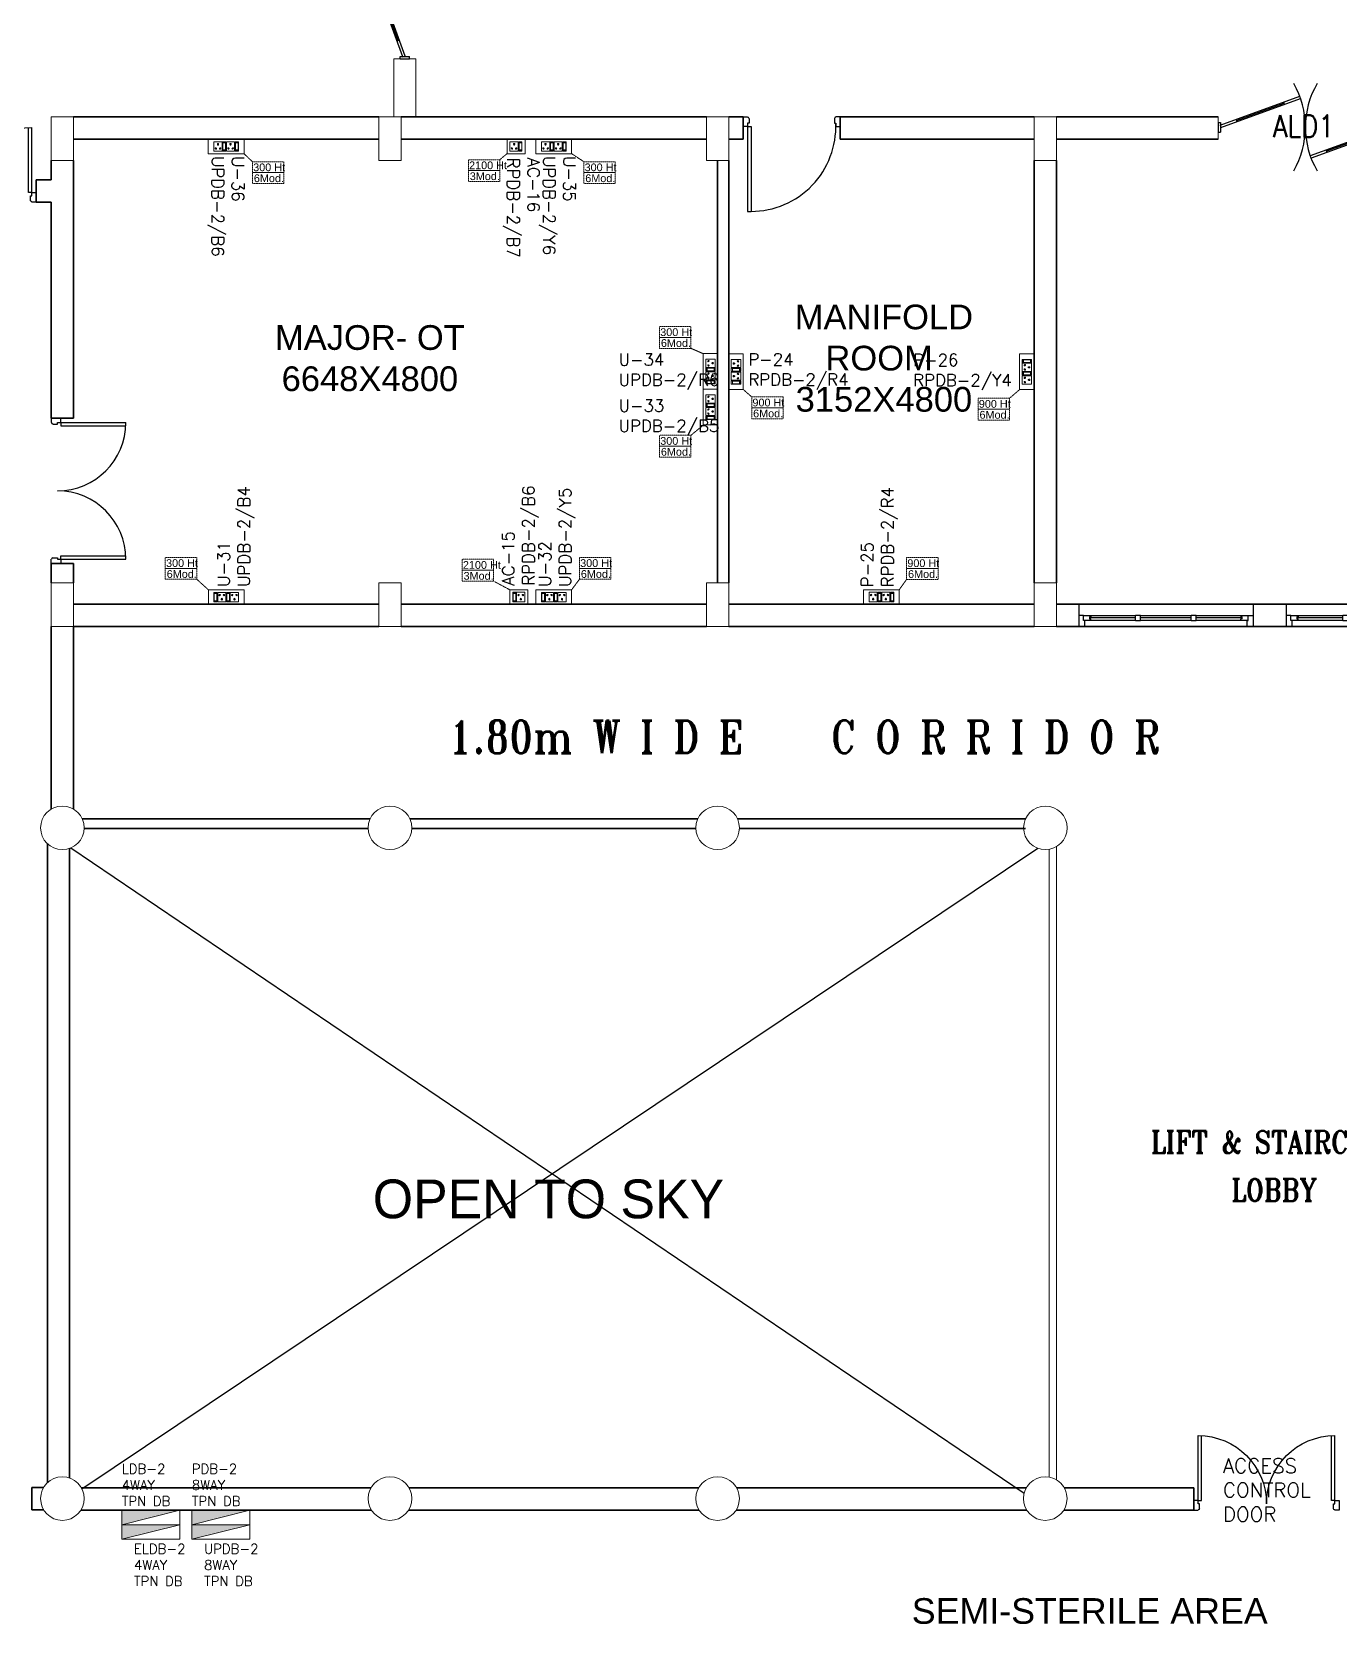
# Model space of a CAD drawing. Extents: x 2982526 to 3410143, y -1442121 to -1332990.
# Drawn here: x 3143212 to 3156705, y -1369306 to -1352872 of the extents above; entities that cross this region are included whole.
import ezdxf
from ezdxf.enums import TextEntityAlignment as Align

# ---------------------------------------------------------------- set-up
doc = ezdxf.new("R2010")
doc.units = 0
doc.header["$MEASUREMENT"] = 0
doc.linetypes.add('1', pattern=[0, 0, 0])
doc.linetypes.add('DASHED2', pattern=[0.375, 0.25, -0.125])
for name, color, linetype in [('ALD1', 7, 'Continuous'), ('DOOR', 40, 'Continuous'), ('Plan', 44, 'Continuous'), ('Railing', 34, '1'), ('stairscas', 7, 'Continuous'), ('TEXT', 5, '1')]:
    doc.layers.add(name, color=color, linetype=linetype)
doc.layers.add('CFT_LOOPING', color=7, linetype='1', lineweight=0, true_color=0xd6d600)
doc.layers.add('ELE-6A AC SOCKET', color=7, linetype='Continuous', lineweight=0, true_color=0x00ceb6)
for name, color, linetype, lineweight in [('Column', 162, 'Continuous', 13), ('ELE-2NOS OF 6-16 RAW POWER SOCKET', 1, 'Continuous', 0), ('ELE-POWER SOCKET TEXT', 7, 'Continuous', 5), ('ELE. 2N0S OF 6-16 UPS SOCKETS', 191, 'Continuous', 0), ('ELE. DB', 1, 'Continuous', 9), ('ELE.DB', 1, 'Continuous', 20), ('HATCH', 8, 'Continuous', 5), ('WALL', 7, '1', 35), ('windows', 4, 'Continuous', 0)]:
    doc.layers.add(name, color=color, linetype=linetype, lineweight=lineweight)
doc.styles.add('ARIAL', font='arial.ttf')
doc.styles.add('MSK', font='g13f12w.shx')
doc.styles.add('ROMANS', font='romans.shx')
doc.styles.add('RT', font='romant.shx')

# ---------------------------------------------------------------- blocks, each defined once
blk = doc.blocks.new('A$C19B8274B')
at = {"layer": 'DOOR'}
for p, q in [((-45, 925), (-80, 925)), ((-80, 50), (-80, 925)), ((-45, 50), (-45, 925)), ((-45, 50), (-80, 50)), ((-955, -50), (-955, -47.5)), ((-940, -35), (-942.5, -35)), ((-60, -35), (-57.5, -35)), ((-45, -50), (-45, -47.5))]:
    blk.add_line(p, q, dxfattribs=at)
for points in [[(-940, 15), (-955, 15), (-955, 50), (-1000, 50), (-1000, -50), (-955, -50)], [(-940, -35), (-940, 15)], [(-60, 15), (-45, 15), (-45, 50), (0, 50), (0, -50), (-45, -50)], [(-60, -35), (-60, 15)]]:
    blk.add_lwpolyline(points, dxfattribs=at)
at = {"layer": 'DOOR', "color": 145}
blk.add_arc((-80, 50), 875, 90, 182.29244, dxfattribs=at)
at = {"layer": 'DOOR'}
for centre, start, end in [((-955, -35), 270, 0), ((-45, -35), 180, 270)]:
    blk.add_arc(centre, 12.5, start, end, dxfattribs=at)
blk = doc.blocks.new('Z$W@#5624')
at = {"layer": 'DOOR'}
for p, q in [((19, 470), (840, 769)), ((28, 446), (849, 745)), ((188, 518), (680, 697)), ((676, 709), (685, 685)), ((0, 400), (0, 499)), ((0, 499), (25, 499)), ((25, 400), (25, 499)), ((183, 529), (192, 506)), ((1798, 499), (1773, 499)), ((1773, 400), (1773, 499)), ((1798, 400), (1798, 499)), ((0, 400), (25, 400)), ((19, 470), (28, 446)), ((1770, 453), (949, 154)), ((1779, 429), (957, 130)), ((1610, 381), (1117, 202)), ((1614, 369), (1606, 393)), ((1779, 429), (1770, 453)), ((1798, 400), (1773, 400)), ((1113, 214), (1122, 190))]:
    blk.add_line(p, q, dxfattribs=at)
at = {"layer": 'DOOR', "color": 145}
for centre, start_param, end_param in [((0, 449), 2.617994, 3.665191), ((1798, 449), -0.523599, 0.523599)]:
    blk.add_ellipse(centre, major_axis=(-899, 0), ratio=1, start_param=start_param, end_param=end_param, dxfattribs=at)
blk = doc.blocks.new('6w')
at = {"layer": 'Plan', "color": 8}
for p, q in [((-36, 9.2), (-36, 0)), ((-36, 9.2), (36, 9.2)), ((36, 9.2), (36, 0)), ((-33.5, 2.5), (-12.5, 2.5)), ((-33.5, 0), (33.5, 0)), ((-31, 4), (-31.5, 4)), ((-31.5, 3.25), (-31.5, 4)), ((-31.5, 3.61), (-12.5, 3.61)), ((-31.5, 3.25), (-31, 3.25)), ((-31, 4.5), (-31, 4)), ((-31, 2.5), (-31, 3.25)), ((-12.5, 2.5), (-12.5, 4.5)), ((-12.5, 4.5), (-10.5, 4.5)), ((-10.5, 2.5), (-12.5, 2.5)), ((-10.5, 2.5), (-10.5, 4.5)), ((-10.5, 3.61), (10.5, 3.61)), ((-10.5, 2.5), (10.5, 2.5)), ((10.5, 4.5), (12.5, 4.5)), ((10.5, 2.5), (10.5, 4.5)), ((12.5, 2.5), (10.5, 2.5)), ((12.5, 2.5), (12.5, 4.5)), ((34, 4.5), (12.5, 4.5)), ((12.5, 3.61), (31.5, 3.61)), ((12.5, 2.5), (33.5, 2.5)), ((31, 4.5), (31, 4)), ((31, 4), (31.5, 4)), ((31.5, 3.25), (31, 3.25)), ((31, 2.5), (31, 3.25)), ((31.5, 4), (31.5, 3.25))]:
    blk.add_line(p, q, dxfattribs=at)
for points in [[(-34, 4.5), (-36, 4.5), (-36, 0), (-33.5, 0), (-33.5, 2.5), (-34, 2.5), (-34, 4.5)], [(34, 4.5), (36, 4.5), (36, 0), (33.5, 0), (33.5, 2.5), (34, 2.5), (34, 4.5)]]:
    blk.add_lwpolyline(points, close=True, dxfattribs=at)
for points in [[(-12.5, 4.5), (-34, 4.5)], [(10.5, 4.5), (-10.5, 4.5)]]:
    blk.add_lwpolyline(points, dxfattribs=at)
blk = doc.blocks.new('ddoor')
at = {"layer": 'DOOR', "lineweight": 25}
for p, q in [((50, 0), (-50, 0)), ((-50, 0), (-50, -45)), ((50, -45), (50, 0)), ((-50, -45), (-47, -45)), ((-35, -60), (-35, -57)), ((-35, -60), (15, -60)), ((15, -60), (15, -45)), ((15, -45), (50, -45)), ((50, -45), (720, -45)), ((50, -45), (50, -80)), ((50, -80), (720, -80)), ((-50, -1500), (-50, -1455)), ((-50, -1455), (-47, -1455)), ((-35, -1440), (-35, -1442)), ((-35, -1440), (15, -1440)), ((15, -1440), (15, -1455)), ((15, -1455), (50, -1455)), ((50, -1420), (720, -1420)), ((50, -1455), (50, -1420)), ((50, -1455), (720, -1455)), ((50, -1455), (50, -1500)), ((50, -1500), (-50, -1500)), ((50, -1500), (-50, -1500))]:
    blk.add_line(p, q, dxfattribs=at)
for centre, start, end in [((-35, -45), 180, 270), ((-35, -1455), 90, 180)]:
    blk.add_arc(centre, 12.5, start, end, dxfattribs=at)
at = {"layer": 'DOOR', "color": 146, "lineweight": 25, "true_color": 0x105689}
for centre, start, end in [((15, -45), 270, 0), ((15, -1455), 0, 90)]:
    blk.add_arc(centre, 705, start, end, dxfattribs=at)
blk = doc.blocks.new('Q5YYYU')
at = {"layer": 'Column'}
for points in [[(6699.9159, 21170), (6929.9159, 21170), (6929.9159, 21620), (6699.9159, 21620)], [(10081.5826, 21170), (10311.5826, 21170), (10311.5826, 21620), (10081.5826, 21620)], [(13463.2493, 21170), (13693.2493, 21170), (13693.2493, 21620), (13463.2493, 21620)], [(17074.9159, 21170), (16844.9159, 21170), (16844.9159, 21620), (17074.9159, 21620)], [(6699.9159, 16360), (6929.9159, 16360), (6929.9159, 16810), (6699.9159, 16810)], [(10081.5826, 16360), (10311.5826, 16360), (10311.5826, 16810), (10081.5826, 16810)], [(13463.2493, 16360), (13693.2493, 16360), (13693.2493, 16810), (13463.2493, 16810)], [(16844.9159, 16360), (17074.9159, 16360), (17074.9159, 16810), (16844.9159, 16810)]]:
    blk.add_lwpolyline(points, close=True, dxfattribs=at)
at = {"layer": 'Column', "color": 8}
for centre in [(6814.9159, 14282.5), (10196.5826, 14282.5), (13578.2493, 14282.5), (16961.4169, 14282.5), (6814.9159, 7360), (10196.5826, 7360), (13578.2493, 7360), (16959.9159, 7360)]:
    blk.add_circle(centre, 225, dxfattribs=at)
at = {"layer": 'Railing', "color": 251, "lineweight": 5}
for p, q in [((16999.9159, 14060.8182), (16999.9159, 7581.4159)), ((17074.9159, 14088.2245), (17074.9159, 7553.3908))]:
    blk.add_line(p, q, dxfattribs=at)
at = {"layer": 'stairscas', "color": 251, "ltscale": 500}
for p, q in [((6903.5263, 14075.6831), (16741.6892, 7414.7914)), ((7016.4724, 7460), (16881.9316, 14072.0075))]:
    blk.add_line(p, q, dxfattribs=at)
at = {"layer": 'WALL', "color": 8, "lineweight": 5}
for p, q in [((10234.6637, 21620), (10234.6637, 22220)), ((10234.6637, 22220), (10464.6637, 22220)), ((10464.6637, 21620), (10464.6637, 22220)), ((13463.2493, 21620), (12863.9565, 21620)), ((18744.8958, 21620), (18744.8958, 21390)), ((13463.2493, 21390), (12863.9565, 21390))]:
    blk.add_line(p, q, dxfattribs=at)
at = {"layer": 'WALL', "color": 8}
for p, q in [((6929.9159, 21620), (10081.5826, 21620)), ((10311.5826, 21620), (13463.2493, 21620)), ((13693.2493, 21620), (13843.2493, 21620)), ((13843.2493, 21620), (13843.2493, 21390)), ((14843.2493, 21620), (14843.2493, 21390)), ((14843.2493, 21620), (16844.9159, 21620)), ((17074.9159, 21620), (18744.8958, 21620)), ((6929.9159, 21390), (10081.5826, 21390)), ((10311.5826, 21390), (13463.2493, 21390)), ((13693.2493, 21390), (13843.2493, 21390)), ((14843.2493, 21390), (16844.9159, 21390)), ((17074.9159, 21390), (18744.8958, 21390)), ((6699.9159, 20970), (6699.9159, 21170)), ((6929.9159, 18510), (6929.9159, 21170)), ((13578.2493, 21170), (13578.2493, 16810)), ((13693.2493, 21170), (13693.2493, 16810)), ((16844.9159, 21170), (16844.9159, 16810)), ((17074.9159, 21170), (17074.9159, 16810)), ((6545.304, 20740), (6545.304, 20970)), ((6699.9159, 20970), (6545.304, 20970)), ((6699.9159, 20740), (6545.304, 20740)), ((6699.9159, 18510), (6699.9159, 20740)), ((6699.9159, 18510), (6929.9159, 18510)), ((6699.9159, 17010), (6929.9159, 17010)), ((6699.9159, 16810), (6699.9159, 17010)), ((6929.9159, 16810), (6929.9159, 17010)), ((6929.9159, 16590), (10081.5826, 16590)), ((10311.5826, 16590), (13463.2493, 16590)), ((13843.2493, 16590), (13693.2493, 16590)), ((13843.2493, 16590), (16844.9159, 16590)), ((17074.9159, 16590), (17224.9159, 16590)), ((17224.9159, 16590), (19459.9159, 16590)), ((19459.9159, 16590), (21474.9159, 16590)), ((6699.9159, 16360), (6699.9159, 14475.8908)), ((6929.9159, 14475.8908), (6929.9159, 16360)), ((6929.9159, 16360), (10081.5826, 16360)), ((10311.5826, 16360), (13463.2493, 16360)), ((13693.2493, 16360), (13843.2493, 16360)), ((13843.2493, 16360), (16844.9159, 16360)), ((17074.9159, 16360), (17224.9159, 16360)), ((17224.9159, 16360), (21474.9159, 16360)), ((9991.4759, 14375), (7020.0226, 14375)), ((13373.1426, 14375), (10401.6893, 14375)), ((16756.3102, 14375), (13783.3559, 14375)), ((9971.7076, 14275), (7039.7909, 14275)), ((13353.3743, 14275), (10421.4576, 14275)), ((16756.3102, 14275), (13803.1242, 14275)), ((6659.9159, 7523.095), (6659.9159, 14119.4049)), ((6889.9159, 7572.132), (6889.9159, 14070.3679)), ((6499.9159, 7475), (6499.9159, 7245)), ((6499.9159, 7475), (6621.5251, 7475)), ((7011.1938, 7470), (10000.3047, 7470)), ((10392.8605, 7470), (13381.9714, 7470)), ((13774.5271, 7470), (16763.6381, 7470)), ((17156.1938, 7470), (18493.2862, 7470)), ((18493.2862, 7240), (18493.2862, 7470)), ((6499.9159, 7245), (6622.2501, 7243.7895)), ((7005.2446, 7240), (10006.2539, 7240)), ((10386.9113, 7240), (13387.9206, 7240)), ((13768.5779, 7240), (16769.5873, 7240)), ((17150.2446, 7240), (18493.2862, 7240))]:
    blk.add_line(p, q, dxfattribs=at)
at = {"layer": 'DOOR', "color": 251, "linetype": 'Continuous', "lineweight": 5, "xscale": 1.001247151754797, "yscale": 1.001247151754797, "zscale": 1.001247151754797}
for p, rotation in [((9899.6637, 24020), 270), ((20544.8958, 21963.5127), 180)]:
    blk.add_blockref('Z$W@#5624', p, dxfattribs=dict(at, rotation=rotation))
at = {"layer": 'DOOR', "linetype": 'Continuous', "rotation": 180}
blk.add_blockref('A$C19B8274B', (13843.2493, 21570), dxfattribs=at)
at = {"layer": 'WALL', "xscale": -1, "rotation": 270}
for p in [(6545.304, 20790), (19993.2862, 7290)]:
    blk.add_blockref('ddoor', p, dxfattribs=at)
at = {"layer": 'WALL'}
blk.add_blockref('ddoor', (6749.9159, 18510), dxfattribs=at)
at = {"layer": 'windows', "color": 251, "lineweight": 5, "xscale": -25, "yscale": 25, "zscale": 24.99999999999242}
for p in [(18204.9159, 16360), (20344.9159, 16360)]:
    blk.add_blockref('6w', p, dxfattribs=at)
at = {"layer": 'ALD1', "color": 251, "lineweight": 5, "style": 'ROMANS', "width": 0.85}
blk.add_text('ALD1', height=230, dxfattribs=at).set_placement((19628.1299, 21409.459), align=Align.CENTER)
at = {"layer": 'stairscas', "color": 251, "ltscale": 500, "style": 'RT', "width": 0.85}
for s, p in [('LIFT & STAIRCASE', (19324.1564, 10923.9606)), ('LOBBY', (19324.1564, 10430.4817))]:
    blk.add_text(s, height=230, dxfattribs=at).set_placement(p, align=Align.CENTER)
at = {"layer": 'stairscas', "color": 251, "ltscale": 500, "insert": (11832.0023, 10247.2784), "char_height": 400, "width": 8187.231718, "attachment_point": 8, "style": 'MSK'}
blk.add_mtext('OPEN TO SKY', dxfattribs=at)
at = {"layer": 'TEXT', "color": 8, "linetype": 'Continuous', "style": 'RT', "width": 0.85}
blk.add_text('1.80m W I D E   C O R R I D O R', height=336.6, dxfattribs=at).set_placement((14472.5193, 15053.1761), align=Align.CENTER)
at = {"layer": 'TEXT', "color": 8, "char_height": 255, "width": 2454.157572, "attachment_point": 5, "style": 'ARIAL'}
for s, insert in [('MANIFOLD ROOM  3152X4800', (15294.4862, 19128.6762)), ('MAJOR- OT\\P6648X4800', (9989.0606, 19128.6762))]:
    blk.add_mtext(s, dxfattribs=dict(at, insert=insert))
at = {"layer": 'TEXT', "color": 8, "insert": (18793.5492, 7773.3739), "char_height": 150, "attachment_point": 1, "style": 'ROMANS'}
blk.add_mtext_dynamic_manual_height_columns('ACCESS CONTROL DOOR', width=1212.859684, gutter_width=1000, heights=[0], dxfattribs=at)
at = {"layer": 'WALL', "color": 8, "linetype": 'Continuous', "insert": (17367.6413, 6198.1211), "char_height": 264.49632, "width": 5098.697886, "attachment_point": 5, "style": 'ARIAL'}
blk.add_mtext('\\pxt17; SEMI-STERILE AREA', dxfattribs=at)
blk = doc.blocks.new('RTUH 6U')
at = {"layer": 'ELE-2NOS OF 6-16 RAW POWER SOCKET', "color": 30, "lineweight": 0, "ltscale": 300}
for p, q in [((-312, -26), (-227, -26)), ((-312, -124), (-312, -26)), ((-227, -124), (-312, -124)), ((-227, -26), (-227, -124)), ((-187, -26), (-221, -26)), ((-221, -26), (-221, -124)), ((-187, -124), (-221, -124)), ((-221, -124), (-187, -124)), ((-190, -37), (-218, -37)), ((-218, -37), (-218, -113)), ((-190, -40), (-218, -40)), ((-218, -113), (-190, -113)), ((-190, -113), (-190, -37)), ((-187, -124), (-187, -26)), ((-187, -124), (-187, -26)), ((-181, -124), (-181, -26)), ((-181, -26), (-96, -26)), ((-96, -124), (-181, -124)), ((-96, -26), (-96, -124)), ((-57, -26), (-91, -26)), ((-91, -26), (-91, -124)), ((-57, -124), (-91, -124)), ((-91, -124), (-57, -124)), ((-60, -37), (-88, -37)), ((-88, -37), (-88, -113)), ((-60, -40), (-88, -40)), ((-88, -113), (-60, -113)), ((-60, -113), (-60, -37)), ((-57, -124), (-57, -26)), ((-57, -124), (-57, -26))]:
    blk.add_line(p, q, dxfattribs=at)
blk.add_lwpolyline([(0, 0), (-368, 0), (-368, -150), (0, -150)], close=True, dxfattribs=at)
for centre, radius, start, end in [((-293, -56), 5.7, 87.49, 354.7311), ((-289, -52), 4.6, 284.9049, 157.3162), ((-269, -99), 6.62, 127.1584, 52.8416), ((-269, -92), 4.22, 341.4031, 198.5969), ((-249, -52), 4.6, 22.6838, 255.0951), ((-245, -56), 5.7, 185.2689, 92.51), ((-163, -56), 5.7, 87.49, 354.7311), ((-159, -52), 4.6, 284.9049, 157.3162), ((-139, -99), 6.62, 127.1584, 52.8416), ((-139, -92), 4.22, 341.4031, 198.5969), ((-119, -52), 4.6, 22.6838, 255.0951), ((-115, -56), 5.7, 185.2689, 92.51)]:
    blk.add_arc(centre, radius, start, end, dxfattribs=at)
blk = doc.blocks.new('6MODULE-UPS')
at = {"layer": 'ELE. 2N0S OF 6-16 UPS SOCKETS', "color": 223, "lineweight": 0}
for p, q in [((-6, 92), (-6, 20)), ((-6, 92), (-6, 20)), ((19, 92), (-6, 92)), ((-6, 92), (19, 92)), ((-6, 20), (19, 20)), ((-4, 84), (-4, 28)), ((17, 84), (-4, 84)), ((-4, 30), (17, 30)), ((-4, 28), (17, 28)), ((17, 28), (17, 84)), ((19, 20), (19, 92)), ((24, 92), (87, 92)), ((24, 20), (24, 92)), ((87, 20), (24, 20)), ((87, 92), (87, 20)), ((91, 92), (91, 20)), ((91, 92), (91, 20)), ((116, 92), (91, 92)), ((91, 92), (116, 92)), ((91, 20), (116, 20)), ((93, 84), (93, 28)), ((114, 84), (93, 84)), ((93, 30), (114, 30)), ((93, 28), (114, 28)), ((114, 28), (114, 84)), ((116, 20), (116, 92)), ((120, 20), (120, 92)), ((120, 92), (184, 92)), ((184, 20), (120, 20)), ((184, 92), (184, 20))]:
    blk.add_line(p, q, dxfattribs=at)
blk.add_lwpolyline([(-48, 0), (226, 0), (226, 112), (-48, 112)], close=True, dxfattribs=at)
for centre, radius, start, end in [((37, 42), 4.24, 5.2689, 272.51), ((41, 39), 3.42, 202.6838, 75.0951), ((55, 74), 4.92, 307.1584, 232.8416), ((55, 69), 3.14, 161.4031, 18.5969), ((70, 39), 3.42, 104.9049, 337.3162), ((73, 42), 4.24, 267.49, 174.7311), ((134, 42), 4.24, 5.2689, 272.51), ((137, 39), 3.42, 202.6838, 75.0951), ((152, 74), 4.92, 307.1584, 232.8416), ((152, 69), 3.14, 161.4031, 18.5969), ((167, 39), 3.42, 104.9049, 337.3162), ((170, 42), 4.24, 267.49, 174.7311)]:
    blk.add_arc(centre, radius, start, end, dxfattribs=at)
blk = doc.blocks.new('EQ2WE')
at = {"layer": 'ELE-6A AC SOCKET', "lineweight": 0}
for p, q in [((-99, 170), (-215, 170)), ((-215, 170), (-215, 36)), ((-215, 36), (-99, 36)), ((-99, 36), (-99, 170)), ((-91, 36), (-91, 170)), ((-91, 170), (-45, 170)), ((-45, 170), (-91, 170)), ((-45, 36), (-91, 36)), ((-87, 51), (-87, 155)), ((-87, 155), (-48, 155)), ((-48, 55), (-87, 55)), ((-48, 51), (-87, 51)), ((-48, 155), (-48, 51)), ((-45, 170), (-45, 36)), ((-45, 170), (-45, 36))]:
    blk.add_line(p, q, dxfattribs=at)
blk.add_lwpolyline([(0, 0), (-257, 0), (-257, 206), (0, 206)], close=True, dxfattribs=at)
for centre, radius, start, end in [((-190, 77), 7.83, 5.2689, 272.51), ((-184, 72), 6.31, 202.6838, 75.0951), ((-157, 136), 9.08, 307.1584, 232.8416), ((-157, 127), 5.79, 161.4031, 18.5969), ((-130, 72), 6.31, 104.9049, 337.3162), ((-124, 77), 7.83, 267.49, 174.7311)]:
    blk.add_arc(centre, radius, start, end, dxfattribs=at)
blk = doc.blocks.new('FREAWFRED')
at = {"layer": 'ELE.DB'}
h = blk.add_hatch(color=1, dxfattribs=at)
h.dxf.hatch_style = 1
h.paths.add_polyline_path([(150, 0), (150, 600), (0, 600)])
blk.add_line((0, 600), (150, 0), dxfattribs=at)
blk.add_lwpolyline([(0, 0), (0, 600), (150, 600), (150, 0)], close=True, dxfattribs=at)
blk = doc.blocks.new('UPS DB')
at = {"layer": 'HATCH'}
h = blk.add_hatch(color=3, dxfattribs=at)
h.dxf.hatch_style = 1
h.paths.add_polyline_path([(0, -150), (600, -150), (600, 0)])
at = {"layer": 'ELE. DB', "color": 3}
blk.add_line((600, 0), (0, -150), dxfattribs=at)
blk.add_lwpolyline([(0, 0), (600, 0), (600, -150), (0, -150)], close=True, dxfattribs=at)

msp = doc.modelspace()

# ---------------------------------------------------------------- linework, layer by layer
at = {"layer": 'CFT_LOOPING', "color": 7, "linetype": 'DASHED2', "ltscale": 5}
for p, q in [((3145489, -1354212.3), (3145401.8, -1354129.8)), ((3148115.8, -1354129.8), (3148042.1, -1354191.4)), ((3148783.5, -1354129.8), (3148909.3, -1354212.3)), ((3150140.1, -1356192.7), (3150014.9, -1356138.4)), ((3150641.8, -1356639.9), (3150555.1, -1356564)), ((3153406.7, -1356564), (3153303.3, -1356653.5)), ((3150143.1, -1356929.7), (3150014.9, -1357035.7)), ((3144914.2, -1358521.8), (3145033.3, -1358629.8)), ((3148143.6, -1358629.8), (3147978.1, -1358541)), ((3148863.8, -1358521.8), (3148783.5, -1358629.8)), ((3152240.7, -1358522.8), (3152164.5, -1358629.8))]:
    msp.add_line(p, q, dxfattribs=at)
at = {"layer": 'CFT_LOOPING', "color": 7, "linetype": 'DASHED2', "ltscale": 5, "elevation": 0}
for points in [[(3145489, -1354212.3), (3145813.8, -1354212.3), (3145813.8, -1354324.8), (3145489, -1354324.8)], [(3147717.2, -1354191.4), (3148042.1, -1354191.4), (3148042.1, -1354303.9), (3147717.2, -1354303.9)], [(3147717.2, -1354303.9), (3148042.1, -1354303.9), (3148042.1, -1354416.4), (3147717.2, -1354416.4)], [(3148909.3, -1354212.3), (3149234.2, -1354212.3), (3149234.2, -1354324.8), (3148909.3, -1354324.8)], [(3145489, -1354324.8), (3145813.8, -1354324.8), (3145813.8, -1354437.3), (3145489, -1354437.3)], [(3148909.3, -1354324.8), (3149234.2, -1354324.8), (3149234.2, -1354437.3), (3148909.3, -1354437.3)], [(3149690.1, -1355913.4), (3150014.9, -1355913.4), (3150014.9, -1356025.9), (3149690.1, -1356025.9)], [(3149690.1, -1356025.9), (3150014.9, -1356025.9), (3150014.9, -1356138.4), (3149690.1, -1356138.4)], [(3150641.8, -1356639.9), (3150966.6, -1356639.9), (3150966.6, -1356752.4), (3150641.8, -1356752.4)], [(3150641.8, -1356752.4), (3150966.6, -1356752.4), (3150966.6, -1356864.9), (3150641.8, -1356864.9)], [(3152978.5, -1356653.5), (3153303.3, -1356653.5), (3153303.3, -1356766), (3152978.5, -1356766)], [(3152978.5, -1356766), (3153303.3, -1356766), (3153303.3, -1356878.5), (3152978.5, -1356878.5)], [(3149690.1, -1357035.7), (3150014.9, -1357035.7), (3150014.9, -1357148.2), (3149690.1, -1357148.2)], [(3149690.1, -1357148.2), (3150014.9, -1357148.2), (3150014.9, -1357260.7), (3149690.1, -1357260.7)], [(3144589.4, -1358296.8), (3144914.2, -1358296.8), (3144914.2, -1358409.3), (3144589.4, -1358409.3)], [(3144589.4, -1358409.3), (3144914.2, -1358409.3), (3144914.2, -1358521.8), (3144589.4, -1358521.8)], [(3148863.8, -1358296.8), (3149188.6, -1358296.8), (3149188.6, -1358409.3), (3148863.8, -1358409.3)], [(3148863.8, -1358409.3), (3149188.6, -1358409.3), (3149188.6, -1358521.8), (3148863.8, -1358521.8)], [(3152240.7, -1358297.8), (3152565.5, -1358297.8), (3152565.5, -1358410.3), (3152240.7, -1358410.3)], [(3152240.7, -1358410.3), (3152565.5, -1358410.3), (3152565.5, -1358522.8), (3152240.7, -1358522.8)]]:
    msp.add_lwpolyline(points, close=True, dxfattribs=at)
at = {"layer": 'CFT_LOOPING', "color": 7, "linetype": 'DASHED2', "ltscale": 5}
for points in [[(3147653.2, -1358316), (3147978.1, -1358316), (3147978.1, -1358428.5), (3147653.2, -1358428.5)], [(3147653.2, -1358428.5), (3147978.1, -1358428.5), (3147978.1, -1358541), (3147653.2, -1358541)]]:
    msp.add_lwpolyline(points, close=True, dxfattribs=at)

# ---------------------------------------------------------------- block references
at = {"layer": 'ELE-2NOS OF 6-16 RAW POWER SOCKET', "color": 3, "linetype": 'ByBlock'}
for p, rotation in [((3150555.1, -1356564), 270), ((3153406.7, -1356195.5), 89.99999999999997)]:
    msp.add_blockref('RTUH 6U', p, dxfattribs=dict(at, rotation=rotation))
msp.add_blockref('RTUH 6U', (3152165.1, -1358629.8), dxfattribs=at)
at = {"layer": 'ELE-6A AC SOCKET', "color": 254, "linetype": 'ByBlock', "true_color": 0xdebad0, "xscale": 0.72861454468451, "yscale": 0.72861454468451, "zscale": 0.72861454468451}
msp.add_blockref('EQ2WE', (3148303.3, -1354129.8), dxfattribs=at)
at = {"layer": 'ELE-6A AC SOCKET', "color": 254, "linetype": 'ByBlock', "true_color": 0xdebad0, "xscale": 0.72861454468451, "yscale": 0.72861454468451, "zscale": 0.72861454468451, "rotation": 180}
msp.add_blockref('EQ2WE', (3148143.6, -1358629.8), dxfattribs=at)
at = {"layer": 'ELE. 2N0S OF 6-16 UPS SOCKETS', "xscale": -1.344445831101533, "yscale": 1.344445831101533, "zscale": 1.344445831101533}
for p, rotation in [((3145337.2, -1354129.8), 359.9999999999994), ((3148718.8, -1354129.8), 359.9999999999994), ((3150140.1, -1356496.6), 269.9999999999995), ((3150140.1, -1356865), 269.9999999999995), ((3145098, -1358629.8), 179.9999999999993), ((3148479.6, -1358629.8), 179.9999999999993)]:
    msp.add_blockref('6MODULE-UPS', p, dxfattribs=dict(at, rotation=rotation))
at = {"layer": 'ELE. DB', "rotation": 179.9999999999997}
for p in [(3144740, -1368429.7), (3145463.4, -1368429.7)]:
    msp.add_blockref('UPS DB', p, dxfattribs=at)
at = {"layer": 'ELE.DB', "linetype": 'ByBlock', "rotation": 89.99999999999999}
for p in [(3144740, -1368279.7), (3145463.4, -1368279.7)]:
    msp.add_blockref('FREAWFRED', p, dxfattribs=at)
at = {"layer": 'WALL', "color": 240, "true_color": 0xed1f24}
msp.add_blockref('Q5YYYU', (3136711.8, -1375369.8), dxfattribs=at)

# ---------------------------------------------------------------- texts
at = {"layer": 'ELE-POWER SOCKET TEXT', "char_height": 125, "width": 270.335, "attachment_point": 1}
for s, insert, rotation in [('{\\Fromans.shx|c228;U-36\\PUPDB-2/B6\\P}', (3145402.2, -1354153.4), 270), ('{\\Fromans.shx|c228;AC-16\\PRPDB-2/B7\\P}', (3148452.3, -1354171), 270), ('{\\Fromans.shx|c228;U-35\\PUPDB-2/Y6\\P}', (3148822.6, -1354153.4), 270), ('{\\Fromans.shx|c228;U-31\\PUPDB-2/B4\\P}', (3145129.9, -1358599.9), 90), ('{\\Fromans.shx|c228;AC-15\\PRPDB-2/B6\\P}', (3148066.7, -1358587.5), 90), ('{\\Fromans.shx|c228;U-32\\PUPDB-2/Y5\\P}', (3148445.4, -1358599.9), 90), ('{\\Fromans.shx|c228;P-25\\PRPDB-2/R4\\P}', (3151771.6, -1358603.6), 90)]:
    msp.add_mtext(s, dxfattribs=dict(at, insert=insert, rotation=rotation))
for s, insert in [('{\\Fromans.shx|c228;U-34\\PUPDB-2/R6\\P}', (3149268, -1356191.8)), ('{\\Fromans.shx|c228;P-24\\PRPDB-2/R4\\P}', (3150607.1, -1356190.2)), ('{\\Fromans.shx|c228;P-26\\PRPDB-2/Y4\\P}', (3152308.7, -1356196.1)), ('{\\Fromans.shx|c228;U-33\\PUPDB-2/B5\\P}', (3149268, -1356667.3))]:
    msp.add_mtext(s, dxfattribs=dict(at, insert=insert))
at = {"layer": 'ELE.DB', "color": 0, "char_height": 100, "width": 620.822, "attachment_point": 1}
for s, insert in [('{\\Fromans.shx|c228;LDB-2 4WAY TPN DB}', (3144140, -1367652.7)), ('{\\Fromans.shx|c228;PDB-2\\P8WAY TPN DB\\P}', (3144863.4, -1367652.7)), ('{\\Fromans.shx|c228;ELDB-2 4WAY TPN DB}', (3144266.1, -1368478.5)), ('{\\Fromans.shx|c228;UPDB-2 8WAY TPN DB\\P}', (3144989.5, -1368478.5))]:
    msp.add_mtext(s, dxfattribs=dict(at, insert=insert))
at = {"layer": 'TEXT', "color": 7, "char_height": 80, "attachment_point": 1}
for s, insert, width in [('\\A1;{\\fArial|b0|i0|c0|p34;300 Ht\\P}', (3145496.4, -1354230.4), 8957.987), ('\\A1;{\\fArial|b0|i0|c0|p34;2100 Ht\\P}', (3147724.7, -1354209.5), 8957.987), ('\\A1;{\\fArial|b0|i0|c0|p34;300 Ht\\P}', (3148916.8, -1354230.4), 8957.987), ('\\A1;{\\fArial|b0|i0|c0|p34;6Mod.\\P}', (3145503.4, -1354342.9), 352.575), ('\\A1;{\\fArial|b0|i0|c0|p34;3Mod.\\P}', (3147731.7, -1354322), 352.575), ('\\A1;{\\fArial|b0|i0|c0|p34;6Mod.\\P}', (3148923.8, -1354342.9), 352.575), ('\\A1;{\\fArial|b0|i0|c0|p34;300 Ht\\P}', (3149697.6, -1355931.5), 8957.987), ('\\A1;{\\fArial|b0|i0|c0|p34;6Mod.\\P}', (3149704.6, -1356044), 352.575), ('\\A1;{\\fArial|b0|i0|c0|p34;900 Ht\\P}', (3150649.2, -1356658), 8957.987), ('\\A1;{\\fArial|b0|i0|c0|p34;6Mod.\\P}', (3150656.2, -1356770.5), 352.575), ('\\A1;{\\fArial|b0|i0|c0|p34;900 Ht\\P}', (3152986, -1356671.6), 8957.987), ('\\A1;{\\fArial|b0|i0|c0|p34;6Mod.\\P}', (3152993, -1356784.1), 352.575), ('\\A1;{\\fArial|b0|i0|c0|p34;300 Ht\\P}', (3149697.6, -1357053.8), 8957.987), ('\\A1;{\\fArial|b0|i0|c0|p34;6Mod.\\P}', (3149704.6, -1357166.3), 352.575), ('\\A1;{\\fArial|b0|i0|c0|p34;300 Ht\\P}', (3144596.8, -1358314.9), 8957.987), ('\\A1;{\\fArial|b0|i0|c0|p34;2100 Ht\\P}', (3147660.7, -1358334.1), 8957.987), ('\\A1;{\\fArial|b0|i0|c0|p34;300 Ht\\P}', (3148871.3, -1358314.9), 8957.987), ('\\A1;{\\fArial|b0|i0|c0|p34;900 Ht\\P}', (3152248.1, -1358315.9), 8957.987), ('\\A1;{\\fArial|b0|i0|c0|p34;6Mod.\\P}', (3144603.8, -1358427.4), 352.575), ('\\A1;{\\fArial|b0|i0|c0|p34;3Mod.\\P}', (3147667.7, -1358446.6), 352.575), ('\\A1;{\\fArial|b0|i0|c0|p34;6Mod.\\P}', (3148878.3, -1358427.4), 352.575), ('\\A1;{\\fArial|b0|i0|c0|p34;6Mod.\\P}', (3152255.2, -1358428.4), 352.575)]:
    msp.add_mtext(s, dxfattribs=dict(at, insert=insert, width=width))

doc.saveas('drawing.dxf')
